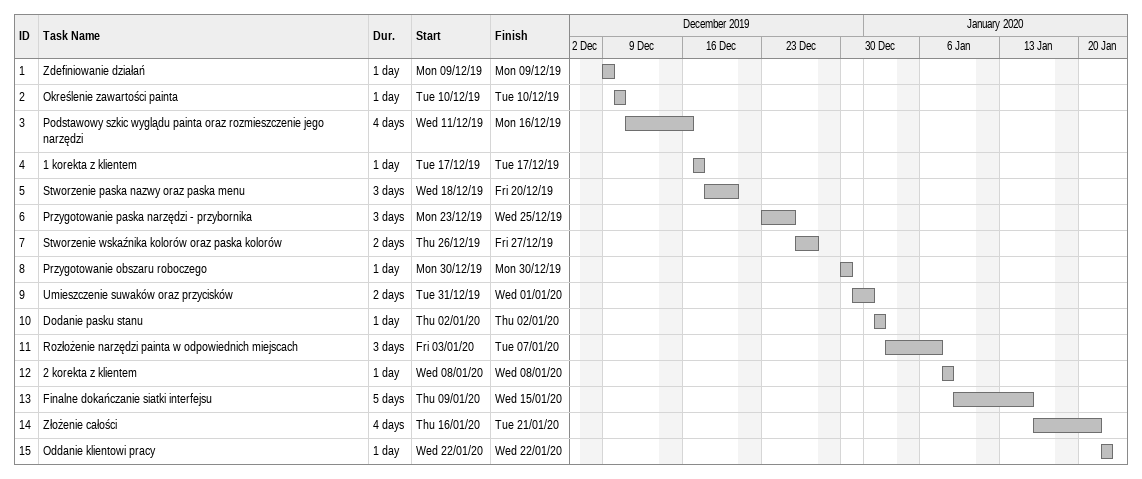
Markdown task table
| ID | Task | Duration | Start | Finish |
|---|---|---|---|---|
| 1 | Zdefiniowanie działań | 1d | 2019-12-09 | 2019-12-09 |
| 2 | Określenie zawartości painta | 1d | 2019-12-10 | 2019-12-10 |
| 3 | Podstawowy szkic wyglądu painta oraz rozmieszczenie jego narzędzi | 4d | 2019-12-11 | 2019-12-16 |
| 4 | 1 korekta z klientem | 1d | 2019-12-17 | 2019-12-17 |
| 5 | Stworzenie paska nazwy oraz paska menu | 3d | 2019-12-18 | 2019-12-20 |
| 6 | Przygotowanie paska narzędzi - przybornika | 3d | 2019-12-23 | 2019-12-25 |
| 7 | Stworzenie wskaźnika kolorów oraz paska kolorów | 2d | 2019-12-26 | 2019-12-27 |
| 8 | Przygotowanie obszaru roboczego | 1d | 2019-12-30 | 2019-12-30 |
| 9 | Umieszczenie suwaków oraz przycisków | 2d | 2019-12-31 | 2020-01-01 |
| 10 | Dodanie pasku stanu | 1d | 2020-01-02 | 2020-01-02 |
| 11 | Rozłożenie narzędzi painta w odpowiednich miejscach | 3d | 2020-01-03 | 2020-01-07 |
| 12 | 2 korekta z klientem | 1d | 2020-01-08 | 2020-01-08 |
| 13 | Finalne dokańczanie siatki interfejsu | 5d | 2020-01-09 | 2020-01-15 |
| 14 | Złożenie całości | 4d | 2020-01-16 | 2020-01-21 |
| 15 | Oddanie klientowi pracy | 1d | 2020-01-22 | 2020-01-22 |
